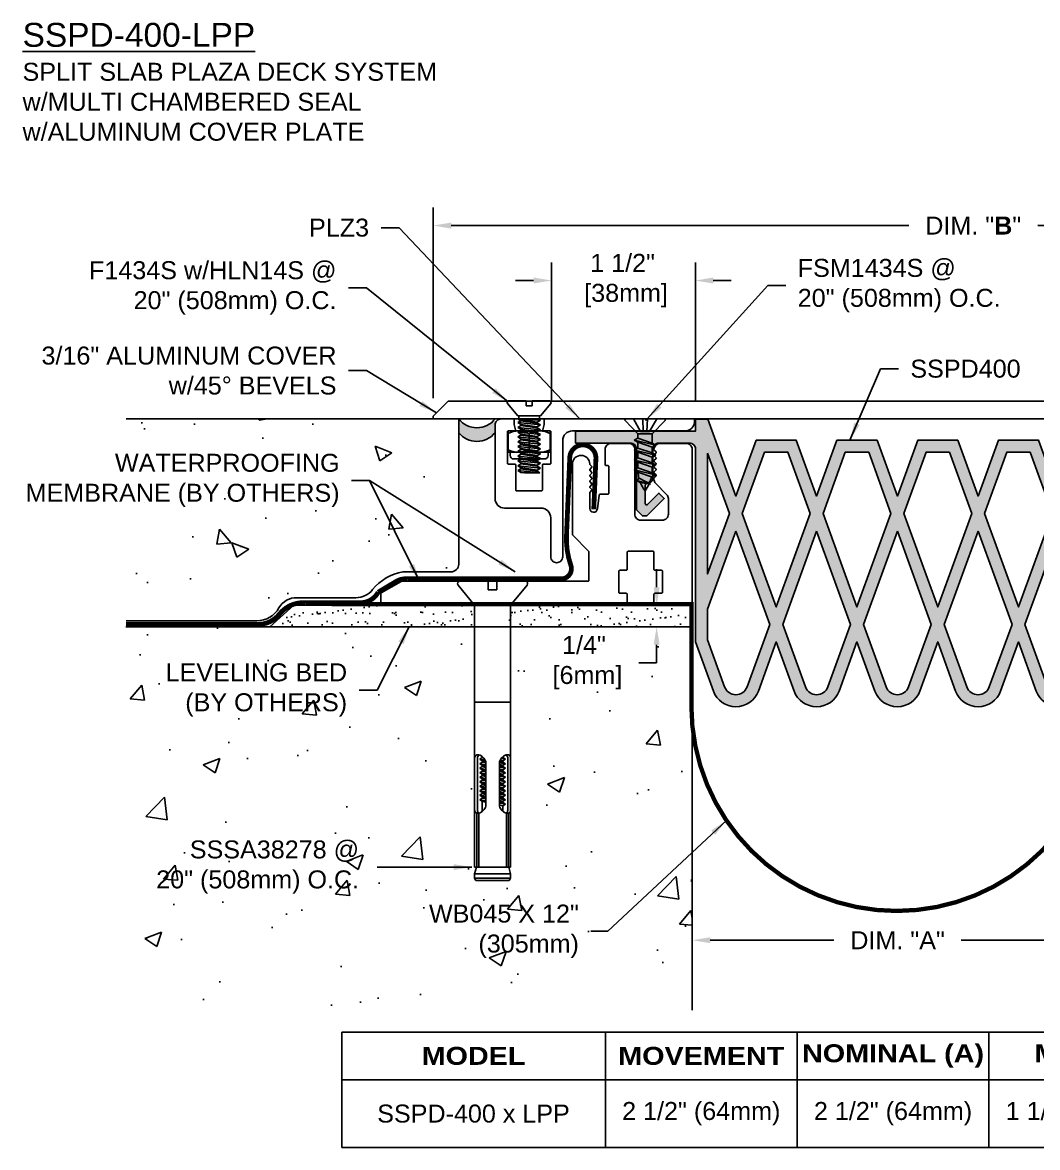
# Model space of a CAD drawing. Header units: inches. Extents: x 0.2 to 36.2, y 0.2 to 12.1.
# Drawn here: x 0.16 to 10.74, y 0.2 to 11.93 of the extents above; entities that cross this region are included whole.
import ezdxf

# ---------------------------------------------------------------- set-up
doc = ezdxf.new("R2010")
doc.units = ezdxf.units.IN
doc.header["$MEASUREMENT"] = 0
for name, color, linetype in [('Anchors', 4, 'Continuous'), ('Conditions', 1, 'Continuous'), ('Dimensions', 3, 'Continuous'), ('Fillers', 2, 'Continuous'), ('Metals', 7, 'Continuous'), ('Seal', 5, 'Continuous'), ('TABLE', 1, 'Continuous'), ('Text', 2, 'Continuous')]:
    doc.layers.add(name, color=color, linetype=linetype)
doc.styles.add('ARIAL', font='arial.ttf')
doc.styles.add('Arial Bold', font='')
doc.styles.get('Arial Bold').set_extended_font_data('Arial Black')
doc.dimstyles.new('Arial', dxfattribs={"dimtxt": 0.1875, "dimasz": 0.1875, "dimexe": 0.1875, "dimexo": 0.1875, "dimgap": 0.1875, "dimtad": 0, "dimtih": 1, "dimtoh": 1, "dimdec": 4, "dimzin": 0, "dimdsep": 46, "dimlunit": 4, "dimtxsty": 'ARIAL', "dimcen": 0.1875, "dimadec": 0, "dimazin": 0, "dimtfac": 1, "dimtdec": 4, "dimtofl": 0, "dimtmove": 0, "dimatfit": 3, "dimfxl": 0, "dimfrac": 2, "dimtolj": 1, "dimtzin": 0, "dimarcsym": 0})
pattern_1 = [(37.5, (-24.57916, 1.58888), (-0.0062993, 0.1926824), [0, -0.152, 0, -0.17, 0, -0.1625]), (7.5, (-24.57916, 1.58888), (0.1769777, 0.2822146), [0, -0.082, 0, -0.137, 0, -0.0525]), (327.5, (-24.70216, 1.58888), (0.3114142, 0.0005659), [0, -0.05, 0, -0.18, 0, -0.235]), (317.5, (-24.70216, 1.58888), (0.3006127, 0.0877676), [0, -0.025, 0, -0.118, 0, -0.135])]

# ---------------------------------------------------------------- blocks, each defined once
blk = doc.blocks.new('PLZLP1')
blk.add_lwpolyline([(1.247, 0.73, 0.198912), (1.25, 0.737), (1.25, 1.473, 1), (1.07, 1.473, -0.198912), (1.067, 1.466), (1.051, 1.45, 0.414214), (1.051, 1.436), (1.067, 1.42, -0.198912), (1.07, 1.413, -0.198912), (1.067, 1.406), (1.051, 1.39, 0.414214), (1.051, 1.376), (1.067, 1.36, -0.198912), (1.07, 1.353, -0.198912), (1.067, 1.346), (1.051, 1.33, 0.414214), (1.051, 1.316), (1.067, 1.3, -0.198912), (1.07, 1.293, -0.198912), (1.067, 1.286), (1.051, 1.27, 0.414214), (1.051, 1.256), (1.067, 1.24, -0.198912), (1.07, 1.233, -0.198912), (1.067, 1.226), (1.051, 1.21, 0.414214), (1.051, 1.196), (1.067, 1.18, -0.198912), (1.07, 1.173), (1.07, 1.01, -0.93609), (0.99, 1.005), (0.971, 1.149, 0.376062), (0.961, 1.158), (0.88, 1.158, -0.414214), (0.87, 1.168), (0.87, 1.448, -0.414214), (0.88, 1.458), (0.9, 1.458, 0.414214), (0.91, 1.468), (0.91, 1.626, 0.414214), (0.847, 1.688), (0.662, 1.688, 0.414214), (0.6, 1.626), (0.6, 0.951, -0.414214), (0.537, 0.888), (0.312, 0.888, -0.414214), (0.25, 0.951), (0.25, 1.112, -0.198912), (0.268, 1.156), (0.382, 1.27, 0.198912), (0.4, 1.314), (0.4, 1.326, 0.198912), (0.397, 1.333), (0.381, 1.348, -0.414214), (0.381, 1.363), (0.397, 1.378, 0.198912), (0.4, 1.386, 0.198912), (0.397, 1.393), (0.381, 1.408, -0.414214), (0.381, 1.423), (0.397, 1.438, 0.198912), (0.4, 1.446, 0.198912), (0.397, 1.453), (0.381, 1.468, -0.414214), (0.381, 1.483), (0.397, 1.498, 0.198912), (0.4, 1.506, 0.198912), (0.397, 1.513), (0.381, 1.528, -0.414214), (0.381, 1.543), (0.397, 1.558, 0.198912), (0.4, 1.566, 0.198912), (0.397, 1.573), (0.381, 1.588, -0.414214), (0.381, 1.603), (0.397, 1.618, 0.198912), (0.4, 1.626, 0.414214), (0.337, 1.688), (0.062, 1.688, 0.414214), (0, 1.626), (0, 0.01, 0.414214), (0.01, 0), (0.39, 0, 0.414214), (0.4, 0.01), (0.4, 0.115, 0.414214), (0.39, 0.125), (0.322, 0.125, -0.414214), (0.312, 0.135), (0.312, 0.355, -0.414214), (0.322, 0.365), (0.39, 0.365, 0.414214), (0.4, 0.375), (0.4, 0.553, -0.414214), (0.41, 0.563), (0.67, 0.563, -0.414214), (0.68, 0.553), (0.68, 0.375, 0.414214), (0.69, 0.365), (0.757, 0.365, -0.414214), (0.767, 0.355), (0.767, 0.135, -0.414214), (0.757, 0.125), (0.69, 0.125, 0.414214), (0.68, 0.115), (0.68, 0.01, 0.414214), (0.69, 0), (3.24, 0, 0.414214), (3.25, 0.01), (3.25, 0.119, 0.267949), (3.245, 0.128), (3.036, 0.249, 0.131652), (3.031, 0.25), (1.09, 0.25, -0.414214), (1.08, 0.26), (1.08, 0.558, -0.198912), (1.083, 0.565)], format="xyb", close=True)
blk = doc.blocks.new('*D7')
at = {"layer": 'Defpoints', "color": 0}
for p in [(5.672, 9.242), (5.672, 7.798), (7.172, 7.798)]:
    blk.add_point(p, dxfattribs=at)
at = {"layer": 'Dimensions', "color": 0, "lineweight": -2}
for p, q in [((5.672, 7.985), (5.672, 9.43)), ((7.172, 7.985), (7.172, 9.43)), ((5.484, 9.242), (5.297, 9.242)), ((7.359, 9.242), (7.547, 9.242))]:
    blk.add_line(p, q, dxfattribs=at)
at = {"layer": 'Dimensions', "color": 0}
for points in [[(5.484, 9.274), (5.484, 9.211), (5.672, 9.242)], [(7.359, 9.274), (7.359, 9.211), (7.172, 9.242)]]:
    blk.add_solid(points, dxfattribs=at)
at = {"layer": 'Dimensions', "color": 0, "insert": (6.413, 9.242), "char_height": 0.1875, "attachment_point": 5, "style": 'ARIAL'}
blk.add_mtext('\\A1;1 1/2"\\P [38mm]', dxfattribs=at)
blk = doc.blocks.new('*D8')
at = {"layer": 'Defpoints', "color": 0}
for p in [(7.13, 5.855), (6.6, 5.63), (6.768, 5.63)]:
    blk.add_point(p, dxfattribs=at)
at = {"layer": 'Dimensions', "color": 0, "lineweight": -2}
for p, q in [((6.768, 6.042), (6.768, 6.23)), ((6.943, 5.855), (6.581, 5.855)), ((6.788, 5.63), (6.956, 5.63)), ((6.768, 5.442), (6.768, 5.255)), ((6.768, 5.255), (6.581, 5.255))]:
    blk.add_line(p, q, dxfattribs=at)
at = {"layer": 'Dimensions', "color": 0}
for points in [[(6.737, 6.042), (6.799, 6.042), (6.768, 5.855)], [(6.737, 5.442), (6.799, 5.442), (6.768, 5.63)]]:
    blk.add_solid(points, dxfattribs=at)
at = {"layer": 'Dimensions', "color": 0, "insert": (6.01, 5.255), "char_height": 0.1875, "attachment_point": 5, "style": 'ARIAL'}
blk.add_mtext('\\A1;1/4"\\P [6mm]', dxfattribs=at)
blk = doc.blocks.new('*D9')
at = {"layer": 'Defpoints', "color": 0}
for p in [(7.14, 5.63), (11.422, 5.63), (7.14, 2.36)]:
    blk.add_point(p, dxfattribs=at)
at = {"layer": 'Dimensions', "color": 0, "lineweight": -2}
for p, q in [((7.14, 5.442), (7.14, 2.173)), ((11.422, 5.442), (11.422, 2.173)), ((7.328, 2.36), (8.616, 2.36)), ((11.234, 2.36), (9.945, 2.36))]:
    blk.add_line(p, q, dxfattribs=at)
at = {"layer": 'Dimensions', "color": 0}
for points in [[(7.328, 2.391), (7.328, 2.329), (7.14, 2.36)], [(11.234, 2.391), (11.234, 2.329), (11.422, 2.36)]]:
    blk.add_solid(points, dxfattribs=at)
at = {"layer": 'Dimensions', "color": 0, "insert": (9.281, 2.36), "char_height": 0.1875, "attachment_point": 5, "style": 'ARIAL'}
blk.add_mtext('\\A1;DIM. "A"', dxfattribs=at)
blk = doc.blocks.new('SSSA38278')
for p, q in [((-0.341, 0), (-0.045, 0)), ((-0.045, 0), (-0.045, -0.09)), ((0.045, 0), (0.341, 0)), ((0.045, 0), (0.045, -0.09)), ((-0.191, -0.246), (-0.36, -0.039)), ((-0.045, -0.09), (0.045, -0.09)), ((0.191, -0.246), (0.36, -0.039)), ((-0.187, -0.256), (-0.187, -2.982)), ((0.188, -0.256), (0.188, -2.982)), ((-0.187, -1.262), (0.188, -1.262)), ((-0.157, -1.843), (-0.157, -2.387)), ((-0.135, -1.857), (-0.108, -1.84)), ((-0.135, -1.857), (-0.089, -1.849)), ((-0.135, -1.857), (-0.108, -1.873)), ((-0.108, -1.83), (-0.108, -1.84)), ((-0.108, -1.84), (-0.098, -1.838)), ((-0.078, -1.867), (-0.108, -1.873)), ((-0.108, -1.873), (-0.108, -1.887)), ((0.108, -1.873), (0.072, -1.881)), ((0.078, -1.867), (0.135, -1.857)), ((0.093, -1.844), (0.108, -1.84)), ((0.108, -1.83), (0.108, -1.84)), ((0.135, -1.857), (0.108, -1.84)), ((0.135, -1.857), (0.108, -1.873)), ((0.108, -1.873), (0.108, -1.887)), ((0.158, -1.843), (0.158, -2.387)), ((-0.135, -1.904), (-0.108, -1.887)), ((-0.135, -1.904), (-0.071, -1.893)), ((-0.135, -1.904), (-0.108, -1.92)), ((-0.135, -1.951), (-0.108, -1.934)), ((-0.135, -1.951), (-0.07, -1.94)), ((-0.135, -1.951), (-0.108, -1.967)), ((-0.135, -1.998), (-0.108, -1.981)), ((-0.135, -1.998), (-0.07, -1.986)), ((-0.108, -1.887), (-0.073, -1.88)), ((-0.07, -1.912), (-0.108, -1.92)), ((-0.108, -1.92), (-0.108, -1.934)), ((-0.108, -1.934), (-0.07, -1.926)), ((-0.07, -1.959), (-0.108, -1.967)), ((-0.108, -1.967), (-0.108, -1.981)), ((-0.108, -1.981), (-0.07, -1.973)), ((-0.07, -1.896), (-0.07, -2.334)), ((0.071, -1.895), (0.108, -1.887)), ((0.071, -1.896), (0.071, -2.334)), ((0.071, -1.915), (0.135, -1.904)), ((0.071, -1.915), (0.135, -1.904)), ((0.108, -1.92), (0.071, -1.928)), ((0.071, -1.942), (0.108, -1.934)), ((0.071, -1.962), (0.135, -1.951)), ((0.108, -1.967), (0.071, -1.975)), ((0.071, -1.989), (0.108, -1.981)), ((0.135, -1.904), (0.108, -1.887)), ((0.135, -1.904), (0.108, -1.92)), ((0.108, -1.92), (0.108, -1.934)), ((0.135, -1.951), (0.108, -1.934)), ((0.135, -1.951), (0.108, -1.967)), ((0.108, -1.967), (0.108, -1.981)), ((0.135, -1.998), (0.108, -1.981)), ((-0.135, -1.998), (-0.108, -2.014)), ((-0.135, -2.044), (-0.108, -2.028)), ((-0.135, -2.044), (-0.07, -2.033)), ((-0.135, -2.044), (-0.108, -2.061)), ((-0.135, -2.091), (-0.108, -2.075)), ((-0.135, -2.091), (-0.07, -2.08)), ((-0.135, -2.091), (-0.108, -2.108)), ((-0.07, -2.006), (-0.108, -2.014)), ((-0.108, -2.014), (-0.108, -2.028)), ((-0.108, -2.028), (-0.07, -2.02)), ((-0.07, -2.053), (-0.108, -2.061)), ((-0.108, -2.061), (-0.108, -2.075)), ((-0.108, -2.075), (-0.07, -2.067)), ((-0.07, -2.1), (-0.108, -2.108)), ((-0.108, -2.108), (-0.108, -2.122)), ((0.071, -2.009), (0.135, -1.998)), ((0.108, -2.014), (0.071, -2.022)), ((0.071, -2.036), (0.108, -2.028)), ((0.071, -2.056), (0.135, -2.044)), ((0.108, -2.061), (0.071, -2.069)), ((0.071, -2.083), (0.108, -2.075)), ((0.071, -2.103), (0.135, -2.091)), ((0.108, -2.108), (0.071, -2.116)), ((0.135, -1.998), (0.108, -2.014)), ((0.108, -2.014), (0.108, -2.028)), ((0.135, -2.044), (0.108, -2.028)), ((0.135, -2.044), (0.108, -2.061)), ((0.108, -2.061), (0.108, -2.075)), ((0.135, -2.091), (0.108, -2.075)), ((0.135, -2.091), (0.108, -2.108)), ((0.108, -2.108), (0.108, -2.122)), ((-0.135, -2.138), (-0.108, -2.122)), ((-0.135, -2.138), (-0.07, -2.127)), ((-0.135, -2.138), (-0.108, -2.155)), ((-0.135, -2.185), (-0.108, -2.169)), ((-0.135, -2.185), (-0.07, -2.174)), ((-0.135, -2.185), (-0.108, -2.202)), ((-0.135, -2.232), (-0.108, -2.215)), ((-0.135, -2.232), (-0.07, -2.221)), ((-0.108, -2.122), (-0.07, -2.114)), ((-0.07, -2.147), (-0.108, -2.155)), ((-0.108, -2.155), (-0.108, -2.169)), ((-0.108, -2.169), (-0.07, -2.16)), ((-0.07, -2.193), (-0.108, -2.202)), ((-0.108, -2.202), (-0.108, -2.215)), ((-0.108, -2.215), (-0.07, -2.207)), ((0.071, -2.13), (0.108, -2.122)), ((0.071, -2.149), (0.135, -2.138)), ((0.108, -2.155), (0.071, -2.163)), ((0.071, -2.177), (0.108, -2.169)), ((0.071, -2.196), (0.135, -2.185)), ((0.108, -2.202), (0.071, -2.21)), ((0.071, -2.224), (0.108, -2.215)), ((0.135, -2.138), (0.108, -2.122)), ((0.135, -2.138), (0.108, -2.155)), ((0.108, -2.155), (0.108, -2.169)), ((0.135, -2.185), (0.108, -2.169)), ((0.135, -2.185), (0.108, -2.202)), ((0.108, -2.202), (0.108, -2.215)), ((0.135, -2.232), (0.108, -2.215)), ((-0.135, -2.232), (-0.108, -2.248)), ((-0.135, -2.279), (-0.108, -2.262)), ((-0.135, -2.279), (-0.07, -2.268)), ((-0.135, -2.279), (-0.108, -2.295)), ((-0.135, -2.326), (-0.108, -2.309)), ((-0.135, -2.326), (-0.07, -2.315)), ((-0.135, -2.326), (-0.108, -2.342)), ((-0.07, -2.24), (-0.108, -2.248)), ((-0.108, -2.248), (-0.108, -2.262)), ((-0.108, -2.262), (-0.07, -2.254)), ((-0.07, -2.287), (-0.108, -2.295)), ((-0.108, -2.295), (-0.108, -2.309)), ((-0.108, -2.309), (-0.07, -2.301)), ((-0.07, -2.334), (-0.108, -2.342)), ((-0.108, -2.342), (-0.108, -2.401)), ((0.071, -2.243), (0.135, -2.232)), ((0.108, -2.248), (0.071, -2.257)), ((0.071, -2.27), (0.108, -2.262)), ((0.071, -2.29), (0.135, -2.279)), ((0.108, -2.295), (0.071, -2.303)), ((0.135, -2.232), (0.108, -2.248)), ((0.108, -2.248), (0.108, -2.262)), ((0.135, -2.279), (0.108, -2.262)), ((0.135, -2.279), (0.108, -2.295)), ((0.108, -2.295), (0.108, -2.401)), ((-0.166, -2.42), (-0.166, -2.982)), ((-0.143, -2.42), (-0.143, -2.982)), ((0.143, -2.42), (0.143, -2.982)), ((0.166, -2.42), (0.166, -2.982)), ((-0.187, -3.053), (-0.168, -2.982)), ((-0.187, -2.982), (0.188, -2.982)), ((0.168, -2.982), (0.188, -3.053)), ((-0.187, -3.053), (0.188, -3.053)), ((-0.187, -3.053), (-0.187, -3.099)), ((-0.187, -3.099), (0.188, -3.099)), ((-0.187, -3.099), (-0.174, -3.123)), ((-0.174, -3.123), (0.174, -3.123)), ((0.188, -3.099), (0.174, -3.123)), ((0.188, -3.053), (0.188, -3.099))]:
    blk.add_line(p, q)
for centre, radius, start, end in [((-0.341, -0.024), 0.0239, 90, 219.032), ((0.341, -0.024), 0.0239, 320.968, 90), ((-0.202, -0.256), 0.015, 0, 39.1666), ((0.203, -0.256), 0.015, 140.8334, 180), ((-0.159, -1.839), 0.0276, 135, 168.9394), ((-0.135, -1.843), 0.0524, 168.9394, 180), ((-0.159, -1.839), 0.0276, 101.0606, 135), ((-0.155, -1.863), 0.0524, 76.6123, 101.0606), ((-0.129, -1.839), 0.0276, 135, 168.9394), ((-0.105, -1.843), 0.0524, 168.9394, 180), ((-0.129, -1.839), 0.0276, 110.9085, 135), ((-0.161, -1.888), 0.0783, 59.3028, 76.6123), ((-0.179, -1.919), 0.114, 45, 59.3028), ((-0.179, -1.919), 0.114, 30.6972, 45), ((-0.148, -1.901), 0.0783, 13.3877, 30.6972), ((0.148, -1.901), 0.0783, 149.3028, 166.6123), ((0.179, -1.919), 0.114, 135, 149.3028), ((0.179, -1.919), 0.114, 120.6972, 135), ((0.161, -1.888), 0.0783, 103.3877, 120.6972), ((0.129, -1.839), 0.0276, 45, 69.0915), ((0.155, -1.863), 0.0524, 78.9394, 103.3877), ((0.129, -1.839), 0.0276, 11.0606, 45), ((0.105, -1.843), 0.0524, 360, 11.0606), ((0.159, -1.839), 0.0276, 45, 78.9394), ((0.159, -1.839), 0.0276, 11.0606, 45), ((0.135, -1.843), 0.0524, 0, 11.0606), ((-0.123, -1.895), 0.0524, 358.2993, 13.3877), ((0.123, -1.895), 0.0524, 166.6123, 181.7007), ((-0.123, -2.335), 0.0524, 346.6123, 1.7007), ((0.123, -2.335), 0.0524, 178.2993, 193.3877), ((-0.135, -2.387), 0.0524, 180, 191.0606), ((-0.159, -2.392), 0.0276, 191.0606, 225), ((-0.159, -2.392), 0.0276, 225, 258.9394), ((-0.155, -2.367), 0.0524, 258.9394, 283.3877), ((-0.105, -2.387), 0.0524, 180, 191.0606), ((-0.129, -2.392), 0.0276, 191.0606, 225), ((-0.129, -2.392), 0.0276, 225, 249.0915), ((-0.161, -2.342), 0.0783, 283.3877, 300.6972), ((-0.179, -2.311), 0.114, 300.6972, 315), ((-0.179, -2.311), 0.114, 315, 329.3028), ((-0.148, -2.329), 0.0783, 329.3028, 346.6123), ((0.148, -2.329), 0.0783, 193.3877, 210.6972), ((0.179, -2.311), 0.114, 210.6972, 225), ((0.179, -2.311), 0.114, 225, 239.3028), ((0.161, -2.342), 0.0783, 239.3028, 256.6123), ((0.129, -2.392), 0.0276, 290.9085, 315), ((0.155, -2.367), 0.0524, 256.6123, 281.0606), ((0.129, -2.392), 0.0276, 315, 348.9394), ((0.105, -2.387), 0.0524, 348.9394, 0), ((0.159, -2.392), 0.0276, 281.0606, 315), ((0.159, -2.392), 0.0276, 315, 348.9394), ((0.135, -2.387), 0.0524, 348.9394, 360)]:
    blk.add_arc(centre, radius, start, end)
blk = doc.blocks.new('FSM1434S')
for p, q in [((0.202, 0), (-0.202, 0)), ((-0.122, 0), (-0.046, -0.132)), ((-0.024, 0), (-0.019, -0.132)), ((0.024, 0), (0.019, -0.132)), ((0.122, 0), (0.046, -0.132)), ((-0.209, -0.016), (-0.075, -0.154)), ((0.209, -0.016), (0.075, -0.154)), ((-0.112, -0.221), (-0.075, -0.2)), ((0.113, -0.273), (-0.112, -0.221)), ((-0.112, -0.221), (-0.075, -0.243)), ((-0.075, -0.154), (0.075, -0.154)), ((-0.075, -0.154), (-0.075, -0.2)), ((0.075, -0.251), (-0.075, -0.2)), ((-0.046, -0.132), (0.046, -0.132)), ((0.075, -0.154), (0.075, -0.251)), ((-0.112, -0.325), (-0.075, -0.303)), ((0.113, -0.376), (-0.112, -0.325)), ((-0.112, -0.325), (-0.075, -0.346)), ((-0.075, -0.243), (-0.075, -0.246)), ((-0.075, -0.243), (-0.075, -0.303)), ((-0.075, -0.243), (0.075, -0.295)), ((0.075, -0.354), (-0.075, -0.303)), ((-0.075, -0.346), (0.075, -0.398)), ((-0.075, -0.346), (-0.075, -0.406)), ((0.113, -0.273), (0.075, -0.251)), ((0.113, -0.273), (0.075, -0.295)), ((0.075, -0.295), (0.075, -0.298)), ((0.075, -0.295), (0.075, -0.354)), ((-0.112, -0.428), (-0.075, -0.406)), ((0.113, -0.479), (-0.112, -0.428)), ((-0.112, -0.428), (-0.075, -0.449)), ((0.075, -0.458), (-0.075, -0.406)), ((-0.075, -0.509), (-0.075, -0.449)), ((-0.075, -0.449), (0.075, -0.501)), ((0.113, -0.376), (0.075, -0.354)), ((0.113, -0.376), (0.075, -0.398)), ((0.075, -0.398), (0.075, -0.458)), ((0.113, -0.479), (0.075, -0.458)), ((-0.112, -0.531), (-0.075, -0.509)), ((0.105, -0.581), (-0.112, -0.531)), ((-0.112, -0.531), (-0.075, -0.553)), ((0.073, -0.56), (-0.075, -0.509)), ((-0.075, -0.553), (0.067, -0.602)), ((0.105, -0.581), (0.067, -0.602)), ((0.105, -0.581), (0.073, -0.56)), ((0.113, -0.479), (0.075, -0.501)), ((0.075, -0.524), (0.075, -0.501)), ((-0.089, -0.64), (-0.063, -0.619)), ((0.058, -0.681), (-0.089, -0.64)), ((-0.089, -0.64), (-0.051, -0.661)), ((0.058, -0.681), (-0.063, -0.619)), ((-0.051, -0.661), (0.058, -0.681))]:
    blk.add_line(p, q)
for centre, radius, start, end in [((-0.202, -0.01), 0.0096, 90, 224.3206), ((0.202, -0.01), 0.0096, 315.6794, 90), ((0.298, -0.526), 0.373, 184.1974, 194.4309), ((-0.298, -0.526), 0.373, 354.6624, 0.1882), ((0.298, -0.526), 0.373, 201.2487, 216.9667), ((-0.298, -0.526), 0.373, 323.0333, 335.8104), ((-0.298, -0.526), 0.373, 336.5004, 348.2654)]:
    blk.add_arc(centre, radius, start, end)
blk = doc.blocks.new('*T16')
at = {"layer": 'TABLE', "color": 0, "linetype": 'ByBlock', "lineweight": -2}
for p, q in [((0, 0), (12.75, 0)), ((0, 0), (0, -1.205)), ((2.75, 0), (2.75, -1.205)), ((4.75, 0), (4.75, -1.205)), ((6.75, 0), (6.75, -1.205)), ((8.75, 0), (8.75, -1.205)), ((10.75, 0), (10.75, -1.205)), ((12.75, 0), (12.75, -1.205)), ((0, -0.5), (12.75, -0.5)), ((0, -1.205), (12.75, -1.205))]:
    blk.add_line(p, q, dxfattribs=at)
at = {"layer": 'TABLE', "color": 2, "char_height": 0.1875, "attachment_point": 5}
for s, insert, width, style in [('{\\fArial Black|b0|i0|c0|p34;MODEL}', (1.375, -0.25), 2.63, 'Arial Bold'), ('{\\fArial Black|b0|i0|c0|p34;MOVEMENT}', (3.75, -0.25), 1.88, 'Arial Bold'), ('{\\fArial Black|b0|i0|c0|p34;NOMINAL (A)}', (5.75, -0.25), 1.88, 'Arial Bold'), ('{\\fArial Black|b0|i0|c0|p34;MIN (A)}', (7.75, -0.25), 1.88, 'Arial Bold'), ('{\\fArial Black|b0|i0|c0|p34;MAX (A)}', (9.75, -0.25), 1.88, 'Arial Bold'), ('(B)', (11.75, -0.25), 1.88, 'Arial Bold'), ('SSPD-400 x LPP', (1.375, -0.852), 2.63, 'ARIAL'), ('2 1/2" (64mm)', (3.75, -0.852), 1.88, 'ARIAL'), ('2 1/2" (64mm)', (5.75, -0.852), 1.88, 'ARIAL'), ('1 1/2" (38mm)', (7.75, -0.852), 1.88, 'ARIAL'), ('4" (102mm)', (9.75, -0.852), 1.88, 'ARIAL'), ('8 3/4" (222mm)', (11.75, -0.852), 1.88, 'ARIAL')]:
    blk.add_mtext(s, dxfattribs=dict(at, insert=insert, width=width, style=style))
blk = doc.blocks.new('SSPD400')
h = blk.add_hatch(color=256)
h.paths.add_polyline_path([(1.893, 0.03), (1.475, 0.03), (1.263, -0.552), (1.051, 0.03), (0.633, 0.03), (0.421, -0.552), (0.129, 0.25), (0, 0.25), (0, 0.125), (-1.25, 0.125), (-1.25, 0), (-0.679, 0, -0.414214), (-0.616, -0.063), (-0.616, -0.697), (-0.553, -0.76), (-0.508, -0.76), (-0.326, -0.578), (-0.382, -0.521), (-0.5, -0.639, -0.668179), (-0.526, -0.629), (-0.526, -0.45, -0.414214), (-0.486, -0.41, 0.414214), (-0.446, -0.37), (-0.446, -0.063, -0.414214), (-0.383, 0), (-0.063, 0, -0.414214), (0, -0.063), (0, -2.074), (0.186, -2.586, 0.315299), (0.421, -2.75, 0.315299), (0.656, -2.586), (0.842, -2.074), (1.028, -2.586, 0.315299), (1.263, -2.75, 0.315299), (1.498, -2.586), (1.684, -2.074), (1.87, -2.586, 0.315299), (2.105, -2.75, 0.315299), (2.34, -2.586), (2.526, -2.074), (2.712, -2.586, 0.315299), (2.947, -2.75, 0.315299), (3.182, -2.586), (3.368, -2.074), (3.554, -2.586, 0.315299), (3.789, -2.75, 0.315299), (4.024, -2.586), (4.21, -2.074), (4.21, -0.063, -0.414214), (4.273, 0), (4.593, 0, -0.414214), (4.656, -0.063), (4.656, -0.37, 0.414214), (4.696, -0.41, -0.414214), (4.736, -0.45), (4.736, -0.629, -0.668179), (4.71, -0.639), (4.592, -0.521), (4.536, -0.578), (4.718, -0.76), (4.763, -0.76), (4.826, -0.697), (4.826, -0.063, -0.414214), (4.889, 0), (5.46, 0), (5.46, 0.125), (4.21, 0.125), (4.21, 0.25), (4.081, 0.25), (3.789, -0.552), (3.577, 0.03), (3.159, 0.03), (2.947, -0.552), (2.735, 0.03), (2.317, 0.03), (2.105, -0.552)])
h.paths.add_polyline_path([(1.806, -0.095), (2.038, -0.735), (1.684, -1.709), (1.33, -0.735), (1.562, -0.095)], flags=16)
h.paths.add_polyline_path([(1.196, -0.735), (0.842, -1.709), (0.488, -0.735), (0.72, -0.095), (0.964, -0.095)], flags=16)
h.paths.add_polyline_path([(2.404, -0.095), (2.648, -0.095), (2.88, -0.735), (2.526, -1.709), (2.172, -0.735)], flags=16)
h.paths.add_polyline_path([(1.263, -0.918), (1.617, -1.892), (1.38, -2.543, -0.315299), (1.263, -2.625, -0.315299), (1.146, -2.543), (0.909, -1.892)], flags=16)
h.paths.add_polyline_path([(2.105, -0.918), (2.459, -1.892), (2.222, -2.543, -0.315299), (2.105, -2.625, -0.315299), (1.988, -2.543), (1.751, -1.892)], flags=16)
h.paths.add_polyline_path([(0.354, -0.735), (0.125, -1.365), (0.125, -0.104)], flags=16)
h.paths.add_polyline_path([(0.421, -0.918), (0.775, -1.892), (0.538, -2.543, -0.315299), (0.421, -2.625, -0.315299), (0.304, -2.543), (0.125, -2.052), (0.125, -1.731)], flags=16)
h.paths.add_polyline_path([(3.246, -0.095), (3.49, -0.095), (3.722, -0.735), (3.368, -1.709), (3.014, -0.735)], flags=16)
h.paths.add_polyline_path([(2.947, -0.918), (3.301, -1.892), (3.064, -2.543, -0.315299), (2.947, -2.625, -0.315299), (2.83, -2.543), (2.593, -1.892)], flags=16)
h.paths.add_polyline_path([(3.789, -0.918), (4.085, -1.731), (4.085, -2.052), (3.906, -2.543, -0.315299), (3.789, -2.625, -0.315299), (3.672, -2.543), (3.435, -1.892)], flags=16)
h.paths.add_polyline_path([(3.856, -0.735), (4.085, -0.104), (4.085, -1.365)], flags=16)
for points in [[(4.21, -0.063, -0.414214), (4.273, 0), (4.593, 0, -0.414214), (4.656, -0.063), (4.656, -0.37, 0.414214), (4.696, -0.41, -0.414214), (4.736, -0.45), (4.736, -0.629, -0.668179), (4.71, -0.639), (4.592, -0.521), (4.536, -0.578), (4.718, -0.76), (4.763, -0.76), (4.826, -0.697), (4.826, -0.063, -0.414214), (4.889, 0), (5.46, 0), (5.46, 0.125), (4.21, 0.125), (4.21, 0.25), (4.081, 0.25), (3.789, -0.552), (3.577, 0.03), (3.159, 0.03), (2.947, -0.552), (2.735, 0.03), (2.317, 0.03), (2.105, -0.552), (1.893, 0.03), (1.475, 0.03), (1.263, -0.552), (1.051, 0.03), (0.633, 0.03), (0.421, -0.552), (0.129, 0.25), (0, 0.25), (0, 0.125), (-1.25, 0.125), (-1.25, 0), (-0.679, 0, -0.414214), (-0.616, -0.063), (-0.616, -0.697), (-0.553, -0.76), (-0.508, -0.76), (-0.326, -0.578), (-0.382, -0.521), (-0.5, -0.639, -0.668179), (-0.526, -0.629), (-0.526, -0.45, -0.414214), (-0.486, -0.41, 0.414214), (-0.446, -0.37), (-0.446, -0.063, -0.414214), (-0.383, 0), (-0.063, 0, -0.414214), (0, -0.063), (0, -2.074), (0.186, -2.586, 0.315299), (0.421, -2.75, 0.315299), (0.656, -2.586), (0.842, -2.074), (1.028, -2.586, 0.315299), (1.263, -2.75, 0.315299), (1.498, -2.586), (1.684, -2.074), (1.87, -2.586, 0.315299), (2.105, -2.75, 0.315299), (2.34, -2.586), (2.526, -2.074), (2.712, -2.586, 0.315299), (2.947, -2.75, 0.315299), (3.182, -2.586), (3.368, -2.074), (3.554, -2.586, 0.315299), (3.789, -2.75, 0.315299), (4.024, -2.586), (4.21, -2.074)], [(0.421, -0.918), (0.125, -1.731), (0.125, -2.052), (0.304, -2.543, 0.315299), (0.421, -2.625, 0.315299), (0.538, -2.543), (0.775, -1.892)], [(1.263, -0.918), (0.909, -1.892), (1.146, -2.543, 0.315299), (1.263, -2.625, 0.315299), (1.38, -2.543), (1.617, -1.892)], [(2.105, -0.918), (1.751, -1.892), (1.988, -2.543, 0.315299), (2.105, -2.625, 0.315299), (2.222, -2.543), (2.459, -1.892)], [(2.947, -0.918), (2.593, -1.892), (2.83, -2.543, 0.315299), (2.947, -2.625, 0.315299), (3.064, -2.543), (3.301, -1.892)], [(4.085, -1.731), (3.789, -0.918), (3.435, -1.892), (3.672, -2.543, 0.315299), (3.789, -2.625, 0.315299), (3.906, -2.543), (4.085, -2.052)]]:
    blk.add_lwpolyline(points, format="xyb", close=True)
for points in [[(0.125, -0.104), (0.125, -1.365), (0.354, -0.735)], [(1.196, -0.735), (0.964, -0.095), (0.72, -0.095), (0.488, -0.735), (0.842, -1.709)], [(1.806, -0.095), (1.562, -0.095), (1.33, -0.735), (1.684, -1.709), (2.038, -0.735)], [(2.648, -0.095), (2.404, -0.095), (2.172, -0.735), (2.526, -1.709), (2.88, -0.735)], [(3.49, -0.095), (3.246, -0.095), (3.014, -0.735), (3.368, -1.709), (3.722, -0.735)], [(4.085, -0.104), (3.856, -0.735), (4.085, -1.365)]]:
    blk.add_lwpolyline(points, close=True)
blk = doc.blocks.new('Sealant')
blk.add_hatch(color=253).paths.add_polyline_path([(0, -0.143), (0, 0, -0.481905), (-0.378, 0), (-0.378, -0.143, 0.481905)])
for centre in [(-0.189, 0.151), (-0.189, 0.008)]:
    blk.add_arc(centre, 0.242, 218.5407, 321.4593)
blk = doc.blocks.new('PLZ3')
blk.add_lwpolyline([(1.575, 1.03, -0.414214), (1.585, 1.02), (1.585, 0.76, 0.414214), (1.595, 0.75), (1.855, 0.75, 0.414214), (1.865, 0.76), (1.865, 1.02, -0.414214), (1.875, 1.03), (1.942, 1.03, 0.414214), (1.952, 1.04), (1.952, 1.365, 0.414214), (1.942, 1.375), (1.878, 1.375, -0.482716), (1.868, 1.387), (1.881, 1.444, 0.057088), (1.881, 1.446), (1.881, 1.49, -0.414214), (1.891, 1.5), (2.018, 1.5, -0.414214), (2.08, 1.438), (2.08, 0.67, -0.414214), (1.98, 0.57), (1.6, 0.57, 0.414214), (1.5, 0.47), (1.5, 0.063, -0.414214), (1.438, 0, -0.414214), (1.375, 0.063), (1.375, 1.275, 0.414214), (1.275, 1.375), (0.1, 1.375, -0.414214), (0, 1.475), (0, 1.49, -0.414214), (0.01, 1.5), (0.485, 1.5), (0.5, 1.485), (0.515, 1.5), (1.559, 1.5, -0.414214), (1.569, 1.49), (1.569, 1.446, 0.057088), (1.569, 1.444), (1.582, 1.387, -0.482716), (1.572, 1.375), (1.507, 1.375, 0.414214), (1.497, 1.365), (1.497, 1.04, 0.414214), (1.507, 1.03)], format="xyb", close=True)
blk = doc.blocks.new('HLN14S')
for p, q in [((-0.22, 0.292), (0.219, 0.292)), ((-0.22, 0.07), (-0.22, 0.292)), ((0, 0.096), (0, 0.267)), ((0.219, 0.07), (0.219, 0.292)), ((0.219, 0.07), (-0.22, 0.07)), ((-0.198, 0.07), (-0.198, 0.035)), ((0.162, 0), (-0.162, 0)), ((0.198, 0.035), (0.198, 0.07))]:
    blk.add_line(p, q)
for centre, radius, start, end in [((-0.11, 0.042), 0.25, 63.9599, 116.0401), ((0.11, 0.042), 0.25, 63.9599, 116.0401), ((-0.11, 0.32), 0.25, 243.9599, 296.0401), ((-0.162, 0.035), 0.0351, 180, 270), ((0.11, 0.32), 0.25, 243.9599, 296.0401), ((0.162, 0.035), 0.0351, 270, 0)]:
    blk.add_arc(centre, radius, start, end)
blk = doc.blocks.new('F1434')
for p, q in [((-22.46, -12.04), (-22.567, -11.909)), ((-22.555, -11.884), (-22.372, -11.884)), ((-22.372, -11.884), (-22.372, -11.934)), ((-22.372, -11.934), (-22.31, -11.934)), ((-22.31, -11.884), (-22.31, -11.934)), ((-22.31, -11.884), (-22.127, -11.884)), ((-22.222, -12.04), (-22.115, -11.909)), ((-22.46, -12.04), (-22.222, -12.04)), ((-22.46, -12.084), (-22.449, -12.079)), ((-22.46, -12.084), (-22.409, -12.079)), ((-22.46, -12.084), (-22.426, -12.104)), ((-22.449, -12.04), (-22.449, -12.079)), ((-22.233, -12.079), (-22.449, -12.079)), ((-22.426, -12.104), (-22.256, -12.079)), ((-22.233, -12.079), (-22.256, -12.09)), ((-22.233, -12.04), (-22.233, -12.079)), ((-22.46, -12.134), (-22.222, -12.109)), ((-22.46, -12.134), (-22.426, -12.115)), ((-22.46, -12.134), (-22.426, -12.154)), ((-22.46, -12.184), (-22.222, -12.159)), ((-22.46, -12.184), (-22.426, -12.165)), ((-22.46, -12.184), (-22.426, -12.204)), ((-22.426, -12.115), (-22.256, -12.09)), ((-22.426, -12.104), (-22.426, -12.115)), ((-22.426, -12.154), (-22.256, -12.129)), ((-22.426, -12.165), (-22.256, -12.14)), ((-22.426, -12.154), (-22.426, -12.165)), ((-22.426, -12.204), (-22.256, -12.179)), ((-22.426, -12.215), (-22.256, -12.19)), ((-22.426, -12.204), (-22.426, -12.215)), ((-22.222, -12.109), (-22.256, -12.09)), ((-22.222, -12.109), (-22.256, -12.129)), ((-22.256, -12.129), (-22.256, -12.14)), ((-22.222, -12.159), (-22.256, -12.14)), ((-22.222, -12.159), (-22.256, -12.179)), ((-22.256, -12.179), (-22.256, -12.19)), ((-22.222, -12.209), (-22.256, -12.19)), ((-22.46, -12.234), (-22.222, -12.209)), ((-22.46, -12.234), (-22.426, -12.215)), ((-22.46, -12.234), (-22.426, -12.254)), ((-22.46, -12.284), (-22.222, -12.259)), ((-22.46, -12.284), (-22.426, -12.265)), ((-22.46, -12.284), (-22.426, -12.304)), ((-22.46, -12.334), (-22.222, -12.309)), ((-22.46, -12.334), (-22.426, -12.315)), ((-22.426, -12.254), (-22.256, -12.229)), ((-22.426, -12.265), (-22.256, -12.24)), ((-22.426, -12.254), (-22.426, -12.265)), ((-22.426, -12.304), (-22.256, -12.279)), ((-22.426, -12.315), (-22.256, -12.29)), ((-22.426, -12.304), (-22.426, -12.315)), ((-22.222, -12.209), (-22.256, -12.229)), ((-22.256, -12.229), (-22.256, -12.24)), ((-22.222, -12.259), (-22.256, -12.24)), ((-22.222, -12.259), (-22.256, -12.279)), ((-22.256, -12.279), (-22.256, -12.29)), ((-22.222, -12.309), (-22.256, -12.29)), ((-22.222, -12.309), (-22.256, -12.329)), ((-22.46, -12.334), (-22.426, -12.354)), ((-22.46, -12.384), (-22.222, -12.359)), ((-22.46, -12.384), (-22.426, -12.365)), ((-22.46, -12.384), (-22.426, -12.404)), ((-22.46, -12.434), (-22.222, -12.409)), ((-22.46, -12.434), (-22.426, -12.415)), ((-22.46, -12.434), (-22.426, -12.454)), ((-22.426, -12.354), (-22.256, -12.329)), ((-22.426, -12.365), (-22.256, -12.34)), ((-22.426, -12.354), (-22.426, -12.365)), ((-22.426, -12.404), (-22.256, -12.379)), ((-22.426, -12.415), (-22.256, -12.39)), ((-22.426, -12.404), (-22.426, -12.415)), ((-22.426, -12.454), (-22.256, -12.429)), ((-22.426, -12.465), (-22.256, -12.44)), ((-22.256, -12.329), (-22.256, -12.34)), ((-22.222, -12.359), (-22.256, -12.34)), ((-22.222, -12.359), (-22.256, -12.379)), ((-22.256, -12.379), (-22.256, -12.39)), ((-22.222, -12.409), (-22.256, -12.39)), ((-22.222, -12.409), (-22.256, -12.429)), ((-22.256, -12.429), (-22.256, -12.44)), ((-22.222, -12.459), (-22.256, -12.44)), ((-22.46, -12.484), (-22.222, -12.459)), ((-22.46, -12.484), (-22.426, -12.465)), ((-22.46, -12.484), (-22.426, -12.504)), ((-22.46, -12.534), (-22.222, -12.509)), ((-22.46, -12.534), (-22.426, -12.515)), ((-22.46, -12.534), (-22.426, -12.554)), ((-22.426, -12.454), (-22.426, -12.465)), ((-22.426, -12.504), (-22.256, -12.479)), ((-22.426, -12.515), (-22.256, -12.49)), ((-22.426, -12.504), (-22.426, -12.515)), ((-22.426, -12.554), (-22.256, -12.529)), ((-22.426, -12.565), (-22.256, -12.54)), ((-22.426, -12.554), (-22.426, -12.565)), ((-22.222, -12.459), (-22.256, -12.479)), ((-22.256, -12.479), (-22.256, -12.49)), ((-22.222, -12.509), (-22.256, -12.49)), ((-22.222, -12.509), (-22.256, -12.529)), ((-22.256, -12.529), (-22.256, -12.54)), ((-22.222, -12.559), (-22.256, -12.54)), ((-22.46, -12.584), (-22.222, -12.559)), ((-22.46, -12.584), (-22.426, -12.565)), ((-22.46, -12.584), (-22.426, -12.604)), ((-22.451, -12.634), (-22.222, -12.609)), ((-22.451, -12.634), (-22.426, -12.615)), ((-22.451, -12.634), (-22.292, -12.634)), ((-22.426, -12.604), (-22.256, -12.579)), ((-22.426, -12.615), (-22.256, -12.59)), ((-22.426, -12.604), (-22.426, -12.615)), ((-22.292, -12.634), (-22.256, -12.629)), ((-22.222, -12.559), (-22.256, -12.579)), ((-22.256, -12.579), (-22.256, -12.59)), ((-22.222, -12.609), (-22.256, -12.59)), ((-22.222, -12.609), (-22.256, -12.629))]:
    blk.add_line(p, q)
for centre, start, end in [((-22.555, -11.899), 90, 219.032), ((-22.127, -11.899), 320.968, 90)]:
    blk.add_arc(centre, 0.015, start, end)
blk = doc.blocks.new('*D23')
at = {"layer": 'Defpoints', "color": 0}
for p in [(15.686, 9.816), (4.438, 7.829), (15.686, 7.829)]:
    blk.add_point(p, dxfattribs=at)
at = {"layer": 'Dimensions', "color": 0, "lineweight": -2}
for p, q in [((4.438, 8.016), (4.438, 10.003)), ((15.686, 8.016), (15.686, 10.003)), ((4.626, 9.816), (9.399, 9.816)), ((15.498, 9.816), (10.742, 9.816))]:
    blk.add_line(p, q, dxfattribs=at)
at = {"layer": 'Dimensions', "color": 0}
for points in [[(4.626, 9.847), (4.626, 9.784), (4.438, 9.816)], [(15.498, 9.847), (15.498, 9.784), (15.686, 9.816)]]:
    blk.add_solid(points, dxfattribs=at)
at = {"layer": 'Dimensions', "color": 0, "insert": (10.07, 9.816), "char_height": 0.1875, "attachment_point": 5, "style": 'ARIAL'}
blk.add_mtext('\\A1;DIM. "{\\fArial|b1|i0|c0|p34;B}"', dxfattribs=at)

msp = doc.modelspace()

# ---------------------------------------------------------------- hatches: boundary and pattern name
at = {"layer": 'Conditions'}
h = msp.add_hatch(dxfattribs=at)
h.set_pattern_fill('AR-CONC', color=256, scale=0.25, style=0)
h.set_pattern_definition([(130, (75.5605, 1.8096), (-1.79315, -0.15688), [0.1875, -2.0625]), (185, (75.5605, 1.8096), (0.34688, 1.88048), [0.15, -1.65]), (79.5486, (75.411, 1.7965), (-1.446273, 1.7236), [0.15935, -1.752855]), (133.8158, (75.5605, 2.3096), (-2.6681, -0.4138), [0.28125, -3.09375]), (83.3644, (75.338, 2.2751), (-2.33666, 2.435295), [0.23903, -2.62928]), (188.816, (75.5605, 2.3096), (-2.33665, 2.4353), [0.225, -2.475]), (159, (75.3105, 2.1846), (-1.492268, -1.006547), [0.1875, -2.0625]), (214, (75.3105, 2.1846), (-0.60829, 1.812875), [0.15, -1.65]), (108.5486, (75.1861, 2.1007), (-2.100557, 0.806326), [0.15935, -1.752855]), (142.5, (75.56046, 1.8096), (-0.0303996, 0.8322346), [0, -1.63, 0, -1.675, 0, -1.65625]), (172.5, (75.5605, 1.8096), (-0.657674, 0.986029), [0, -0.955, 0, -1.5925, 0, -0.63125]), (212.5, (76.11796, 1.8096), (-1.334556, -0.056387), [0, -0.625, 0, -1.95, 0, -2.5875]), (222.5, (76.368, 1.8096), (-1.457965, 0.250262), [0, -0.8125, 0, -1.295, 0, -1.8375])])
edge = h.paths.add_edge_path()
edge.add_line((1.23511, 7.79766), (4.70479, 7.79766))
edge.add_line((4.70479, 7.79766), (4.70477, 6.20428))
edge.add_line((4.70477, 6.20428), (4.12162, 6.20402))
edge.add_arc((4.20967, 5.69553), 0.51606, 99.823862, 141.360958)
edge.add_arc((3.63161, 6.15764), 0.22401, 270, 321.360958, ccw=False)
edge.add_line((3.63161, 5.93362), (3.01809, 5.93362))
edge.add_arc((3.01127, 5.72581), 0.20792, 88.121178, 150.769396)
edge.add_arc((2.59947, 5.95624), 0.26396, 270, 330.769396, ccw=False)
edge.add_line((2.59947, 5.69228), (1.23511, 5.69228))
edge.add_line((1.23511, 5.69228), (1.23511, 7.79766))
h = msp.add_hatch(dxfattribs=at)
h.set_pattern_fill('AR-SAND', color=256, scale=0.1, style=0)
h.set_pattern_definition(pattern_1)
h.paths.add_polyline_path([(4.84036, 5.62953), (4.84036, 5.84889, 0.09676873), (4.83925, 5.85453), (3.90029, 5.85453), (2.98404, 5.85453), (2.73404, 5.62953)])
h = msp.add_hatch(dxfattribs=at)
h.set_pattern_fill('AR-SAND', color=256, scale=0.1, style=0)
h.set_pattern_definition(pattern_1)
h.paths.add_polyline_path([(7.14029, 5.62953), (7.14029, 5.85453), (5.21646, 5.85453, 0.09676873), (5.21536, 5.84889), (5.21536, 5.62953)])
h = msp.add_hatch(dxfattribs=at)
h.set_pattern_fill('AR-CONC', color=256, scale=0.25, style=0)
h.set_pattern_definition([(50, (-24.5792, 1.5889), (1.79315, -0.15688), [0.1875, -2.0625]), (355, (-24.5792, 1.5889), (-0.34688, 1.88048), [0.15, -1.65]), (100.4514, (-24.4297, 1.5758), (1.44627, 1.7236), [0.15935, -1.75286]), (46.184, (-24.5792, 2.0889), (2.6681, -0.4138), [0.28125, -3.09375]), (96.636, (-24.3568, 2.0544), (2.33666, 2.4353), [0.23903, -2.62928]), (351.184, (-24.5792, 2.089), (2.33665, 2.4353), [0.225, -2.475]), (21, (-24.3292, 1.9639), (1.49227, -1.00655), [0.1875, -2.0625]), (326, (-24.3292, 1.9639), (0.60829, 1.81288), [0.15, -1.65]), (71.4514, (-24.2048, 1.88), (2.10056, 0.80633), [0.15935, -1.75286]), (37.5, (-24.57916, 1.5889), (0.0304, 0.832235), [0, -1.63, 0, -1.675, 0, -1.65625]), (7.5, (-24.5792, 1.5889), (0.657674, 0.98603), [0, -0.955, 0, -1.5925, 0, -0.63125]), (327.5, (-25.13666, 1.5889), (1.334556, -0.056387), [0, -0.625, 0, -1.95, 0, -2.5875]), (317.5, (-25.3867, 1.5889), (1.457965, 0.250262), [0, -0.8125, 0, -1.295, 0, -1.8375])])
h.paths.add_polyline_path([(7.14029, 1.62953), (7.14029, 5.62953), (5.21536, 5.62953), (5.21536, 3.12252), (5.19604, 3.12252), (5.21536, 3.05164), (5.21536, 3.00514), (5.20193, 2.98189), (4.85378, 2.98189), (4.84036, 3.00514), (4.84036, 3.05164), (4.85967, 3.12252), (4.84036, 3.12252), (4.84036, 5.62953), (1.23404, 5.62953), (1.23404, 1.62953)])
h.paths.add_polyline_path([(5.67369, 5.59106), (6.34685, 5.59106), (6.34685, 5.08207), (5.67369, 5.08207)], flags=24)
h.paths.add_polyline_path([(2.17887, 4.94573), (3.70883, 4.94573), (3.70883, 4.43234), (2.17887, 4.43234)], flags=24)

# ---------------------------------------------------------------- linework, layer by layer
msp.add_lwpolyline([(4.43818, 7.79766), (15.68568, 7.79766), (15.68568, 7.82891), (15.52943, 7.98516), (4.59443, 7.98516), (4.43818, 7.82891)], close=True)
for p, q in [((5.29315, 7.79766), (1.23511, 7.79766)), ((4.70479, 7.79766), (4.70479, 6.29766))]:
    msp.add_line(p, q, dxfattribs=at)
msp.add_lwpolyline([(1.23511, 5.69228), (2.59947, 5.69228, 0.2715506), (2.82982, 5.82734, -0.28037285), (3.01809, 5.93362), (3.63161, 5.93362, 0.22793311), (3.80658, 6.01776, -0.18325064), (4.12162, 6.20402), (4.63981, 6.20469, 0.37837537), (4.70479, 6.29766, 1.39892814)], format="xyb", dxfattribs=at)
msp.add_lwpolyline([(7.14029, 5.62953), (2.73404, 5.62953), (2.98404, 5.85453), (7.14029, 5.85453)], close=True, dxfattribs=at)
msp.add_lwpolyline([(7.14029, 1.62953), (7.14029, 5.62953), (1.23404, 5.62953)], dxfattribs=at)
at = {"layer": 'Fillers'}
for points, const_width in [([(1.23404, 5.65453), (2.60984, 5.65453, 0.22721568), (2.83466, 5.76226, -0.24352538), (3.10319, 5.88087), (3.679, 5.88084, 0.27457893), (3.86412, 5.99077), (4.05107, 6.10254, -0.16068664), (4.17387, 6.13002), (5.77357, 6.13002, 0.51560743), (5.8736, 6.27053, -0.09501007), (5.82814, 6.58416), (5.86229, 7.39615, -0.97494435), (6.1351, 7.39161), (6.11237, 6.85526)], 0.05), ([(3.38029, 5.86453), (7.13029, 5.86453), (7.13029, 4.80582, 1), (11.41154, 4.80582), (11.41154, 5.86453), (15.16154, 5.86453)], 0.045)]:
    msp.add_lwpolyline(points, format="xyb", dxfattribs=dict(at, const_width=const_width))

# ---------------------------------------------------------------- block references
at = {"xscale": -1}
msp.add_blockref('PLZ3', (7.16318, 6.29766), dxfattribs=at)
msp.add_blockref('*T16', (3.4834, 1.40212))
at = {"layer": 'Anchors', "xscale": -1}
for name, p in [('F1434', (-16.90275, 19.86949)), ('HLN14S', (5.43818, 7.38066)), ('SSSA38278', (5.0577, 6.10453))]:
    msp.add_blockref(name, p, dxfattribs=at)
at = {"layer": 'Anchors'}
msp.add_blockref('FSM1434S', (6.64731, 7.79766), dxfattribs=at)
at = {"layer": 'Conditions', "xscale": -1}
msp.add_blockref('Sealant', (4.70479, 7.79766), dxfattribs=at)
at = {"layer": 'Metals', "xscale": -1}
msp.add_blockref('PLZLP1', (7.14029, 5.85453), dxfattribs=at)
at = {"layer": 'Seal'}
msp.add_blockref('SSPD400', (7.17346, 7.54582), dxfattribs=at)

# ---------------------------------------------------------------- texts
at = {"layer": 'Text', "style": 'ARIAL'}
for s, insert, char_height, width, attachment_point in [('{\\LSSPD-400-LPP\\P\\H0.75x;\\lSPLIT SLAB PLAZA DECK SYSTEM\\Pw/MULTI CHAMBERED SEAL\\Pw/ALUMINUM COVER PLATE}', (0.15543, 11.93056), 0.25, 4.7396332, 1), ('PLZ3', (3.76919, 9.79312), 0.1875, 3.2637827, 6), ('F1434S w/HLN14S @\\P20" (508mm) O.C.', (3.42942, 9.16555), 0.1875, 2.5915624, 6), ('FSM1434S @\\P20" (508mm) O.C.', (8.23946, 9.18979), 0.1875, 2.5915624, 4), ('3/16" ALUMINUM COVER\\Pw/45%%D BEVELS', (3.42942, 8.30199), 0.1875, 3.8104847, 6), ('SSPD400', (9.41392, 8.32158), 0.1875, 2.2001284, 4), ('WATERPROOFING\\PMEMBRANE (BY OTHERS)', (3.46167, 7.15626), 0.1875, 4.3238956, 6), ('LEVELING BED\\P(BY OTHERS)', (3.54017, 4.97034), 0.1875, 3.9533146, 6), ('SSSA38278 @\\P20" (508mm) O.C.', (3.66528, 3.12252), 0.1875, 3.3236063, 6)]:
    msp.add_mtext(s, dxfattribs=dict(at, insert=insert, char_height=char_height, width=width, attachment_point=attachment_point))
at = {"layer": 'Text', "insert": (5.95743, 2.45339), "char_height": 0.1875, "attachment_point": 6, "style": 'ARIAL'}
msp.add_mtext('WB045 X 12"\\P(305mm)', dxfattribs=at)

# ---------------------------------------------------------------- dimensions: what is measured, and where the dimension line sits
at = {"layer": 'Dimensions'}
dim = msp.add_linear_dim(base=(15.68568, 9.81559), p1=(4.43818, 7.82891), p2=(15.68568, 7.82891), text='DIM. "{\\fArial|b1|i0|c0|p34;B}"', dimstyle='Arial', override={"dimpost": '\\X'}, dxfattribs=at)
dim.commit()
dim.dimension.update_dxf_attribs({"geometry": '*D23', "text_midpoint": (10.07029, 9.81559), "dimtype": 160})
dim = msp.add_linear_dim(base=(5.67154, 9.24228), p1=(7.17154, 7.79766), p2=(5.67154, 7.79766), dimstyle='Arial', override={"dimpost": '\\X'}, dxfattribs=at)
dim.commit()
dim.dimension.update_dxf_attribs({"geometry": '*D7', "text_midpoint": (6.41318, 9.24228), "dimtype": 160})
dim = msp.add_linear_dim(base=(6.76807, 5.62953), p1=(7.13029, 5.85453), p2=(6.60029, 5.62953), angle=90, dimstyle='Arial', override={"dimpost": '\\X'}, dxfattribs=at)
dim.commit()
dim.dimension.update_dxf_attribs({"geometry": '*D8', "text_midpoint": (6.01027, 5.25453), "dimtype": 160})
dim = msp.add_linear_dim(base=(7.14029, 2.3602), p1=(11.42154, 5.62953), p2=(7.14029, 5.62953), text='DIM. "A"', dimstyle='Arial', override={"dimpost": '\\X'}, dxfattribs=at)
dim.commit()
dim.dimension.update_dxf_attribs({"geometry": '*D9', "text_midpoint": (9.28091, 2.3602)})

# ---------------------------------------------------------------- leaders
at = {"layer": 'Text'}
for points in [[(5.96643, 7.79766), (4.08169, 9.79312), (3.89419, 9.79312)], [(5.219, 7.97661), (3.74192, 9.16555), (3.55442, 9.16555)], [(4.47066, 7.86139), (3.74192, 8.30199), (3.55442, 8.30199)], [(4.29545, 6.10453), (3.77417, 7.15626)]]:
    msp.add_leader(points, dimstyle='Arial', override={"dimgap": 0.125, "dimtad": 0}, dxfattribs=at)
at = {"layer": 'Text', "annotation_type": 0, "has_hookline": 1}
for points, override, hookline_direction, text_width in [([(6.67103, 7.79766), (7.92696, 9.18979), (8.11446, 9.18979)], {"dimgap": 0.125, "dimtad": 0}, 0, 2.08578), ([(8.78405, 7.57582), (9.10142, 8.32158), (9.28892, 8.32158)], {"dimgap": 0.125, "dimtad": 0}, 0, 1.12602), ([(5.29315, 6.20455), (3.77417, 7.15626), (3.58667, 7.15626)], {"dimgap": 0.125, "dimtad": 0}, 1, 3.24557), ([(4.18716, 5.62953), (3.85267, 4.97034), (3.66517, 4.97034)], {"dimgap": 0.125, "dimtad": 0}, 1, 1.8594), ([(4.84036, 3.12252), (3.85278, 3.12252)], {"dimgap": 0.1875, "dimtad": 0}, 1, 2.08578)]:
    msp.add_leader(points, dimstyle='Arial', override=override, dxfattribs=dict(at, hookline_direction=hookline_direction, text_width=text_width))
at = {"layer": 'Text'}
msp.add_leader([(7.49539, 3.61009), (6.25968, 2.45339), (6.08243, 2.45339)], dimstyle='Arial', dxfattribs=at)

doc.saveas('drawing.dxf')
